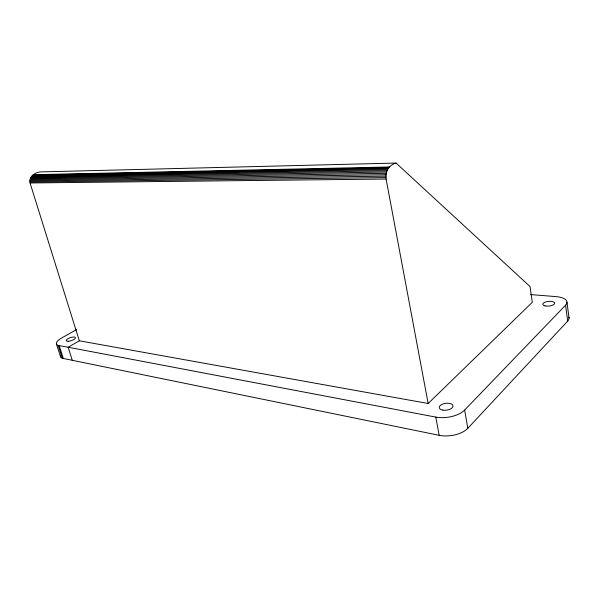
<?xml version="1.0" encoding="UTF-8"?>
<svg xmlns="http://www.w3.org/2000/svg" width="599" height="599" viewBox="0 0 599 599"><rect width="100%" height="100%" fill="white"/><g stroke="black" fill="none" stroke-linecap="round" stroke-linejoin="round"><path stroke-width="0.9" d="M428.158 403.494L386.1 179.041C385.097 171.913 388.661 165.047 396.074 163.063L530.048 286.562L532.294 302.3L428.158 403.494L79.33 340.801L68.136 347.233L58.208 345.466A14.638 4.852 -18 0 1 61.899 337.851L76.552 329.615M79.33 340.801L30.347 183.938C28.063 177.589 34.42 172.46 40.275 171.92L396.074 163.063M60.581 355.424A14.571 5.024 -18.3 0 0 62.311 358.262L439.172 435.316A20.89 10.767 -7.4 0 0 467.819 428.315L567.68 321.124A18.112 7.405 -5.4 0 0 568.885 317.178M72.239 360.171L68.136 347.233L435.787 417.091A21.025 10.445 -7.7 0 0 464.637 410.045L565.591 305.176A18.217 7.166 -5.8 0 0 555.827 296.595L530.654 294.573M33.439 174.676L389.5 166.979M32.713 175.163L388.796 167.69M32.054 175.769L388.145 168.559M31.462 176.465L387.568 169.569M30.961 177.252L387.066 170.715M30.549 178.12L386.654 171.965M30.242 179.034L386.333 173.306M30.04 180L386.115 174.706M29.95 180.988L386.003 176.143M29.972 181.984L386.003 177.596M30.107 182.972L386.1 179.041M58.208 345.466L62.311 358.262M56.478 344.066L60.566 356.802M59.226 345.728L63.329 358.546M435.787 417.091L439.172 435.316M464.637 410.045L467.819 428.315M566.983 302.278L569.05 318.144M565.591 305.176L567.68 321.124M442.818 410.12A6.941 3.444 -7.7 0 0 453.024 405.972A6.941 3.444 -7.7 0 0 442.556 404.138A6.941 3.444 -7.7 0 0 442.818 410.12M545.053 305.917A6.012 2.366 -5.8 0 0 554.667 303.558A6.012 2.366 -5.8 0 0 546.505 301.724A6.012 2.366 -5.8 0 0 545.053 305.917M68.099 341.258A4.829 1.602 -18 0 0 75.444 338.016A4.829 1.602 -18 0 0 69.05 338.106A4.829 1.602 -18 0 0 68.099 341.258"/></g></svg>
